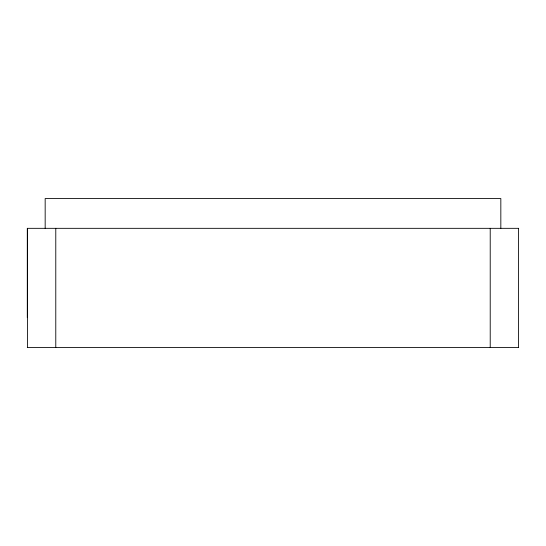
<?xml version="1.0" encoding="UTF-8"?>
<svg xmlns="http://www.w3.org/2000/svg" width="546" height="546" viewBox="0 0 546 546"><rect width="100%" height="100%" fill="white"/><g stroke="black" fill="none" stroke-linecap="round" stroke-linejoin="round"><path stroke-width="0.82" d="M518.7 228.33L27.3 228.33L27.3 317.67M27.3 347.454L518.7 347.454M518.42 228.33L518.42 347.454M500.832 228.33L500.832 198.546L45.168 198.546L45.168 228.33M490.219 228.33L490.219 347.454M55.781 228.33L55.781 347.454M27.58 228.33L27.58 347.454"/></g></svg>
